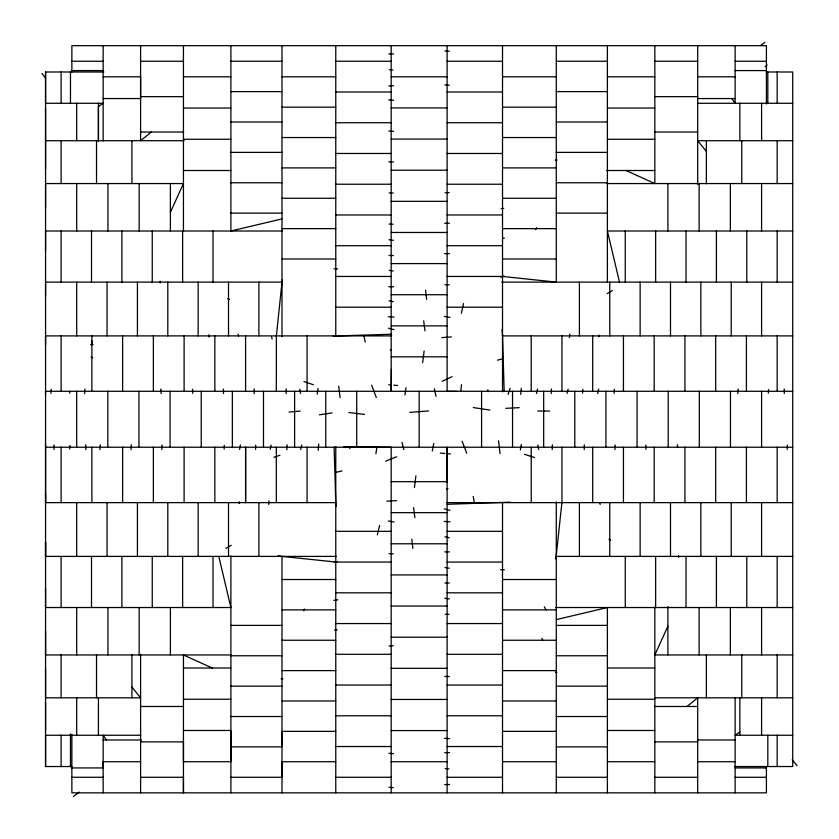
<?xml version="1.0" encoding="UTF-8"?>
<svg xmlns="http://www.w3.org/2000/svg" width="839" height="839" viewBox="0 0 839 839"><rect width="100%" height="100%" fill="white"/><g stroke="black" fill="none" stroke-linecap="round" stroke-linejoin="round"><path stroke-width="1.26" d="M336.009 506.473L335.768 502.634L45.558 502.634L45.558 444.334M45.558 394.183L45.558 391.289L792.729 391.289M45.558 344.525L45.558 335.894L391.719 335.894M45.558 296.314L45.558 282.114L281.998 282.114L282.407 279.555M45.558 250.494L45.558 231.008L282.418 231.008M45.558 207.967L45.558 183.563L183.447 183.563L170.39 212.319M45.558 169.541L45.558 107.937M103.847 71.997L45.558 71.997L45.558 103.281L103.155 103.281L98.425 106.605L98.425 141.592M61.121 697.817L61.121 654.955M61.121 607.52L61.121 556.404M61.121 103.281L61.121 71.997M76.695 654.955L76.695 607.52M76.695 556.404L76.695 502.634M91.503 607.52L91.503 556.404M91.871 502.634L91.871 447.229M91.871 344.525L91.871 340.823M96.527 697.817L96.527 654.955M98.425 735.247L98.425 697.817M98.425 140.711L98.425 103.281M103.155 792.845L103.155 761.718L140.595 761.718M103.155 140.994L103.155 45.673M107.056 556.404L107.056 502.634M107.822 447.229L107.822 391.289M107.927 654.955L107.927 607.52M121.886 607.52L121.886 556.404M122.62 502.634L122.62 447.229M137.428 556.404L137.428 502.634M139.159 654.955L139.159 607.52M152.258 607.52L152.258 556.404M167.79 556.404L167.79 502.634M170.39 654.955L170.39 607.52M182.64 607.52L182.64 556.404M184.108 502.634L184.108 447.229M213.022 607.52L213.022 556.404M228.523 556.404L228.523 502.634M655.647 282.114L655.647 231.008M684.928 391.289L684.928 335.894M615.039 449.568L615.06 444.89M391.383 369.391L391.173 391.289L391.173 45.673M446.778 482.016L447.114 447.229L447.114 792.845M286.12 393.69L286.225 388.887M286.875 449.746L286.99 444.722M584.227 449.652L584.343 444.806M161.864 449.494L162 444.964M255.57 449.347L255.696 445.121M224.149 449.106L224.296 445.352M552.177 449.652L552.377 444.817M131.041 449.662L131.283 444.733M551.233 393.617L551.485 388.96M50.938 393.376L51.2 389.202M268.753 504.438L268.983 500.82M787.129 449.347L787.402 445.11M84.582 393.575L84.896 389.065M569.408 337.718L569.691 334.09M582.528 393.218L582.832 389.359M614.096 393.355L614.421 389.233M318.18 450.375L318.705 444.02M737.796 393.627L738.184 389.013M768.304 393.103L768.597 389.516M69.7 449.012L70.015 445.457M99.862 449.61L100.292 444.796M520.746 394.382L521.355 388.195M281.998 282.114L276.388 335.894L276.335 391.289M555.879 558.963L561.899 502.634M460.758 391.425L461.534 384.661M422.657 362.668L424.135 350.985M414.424 487.543L415.913 475.849M404.964 394.875L405.982 387.702M375.893 453.7L376.952 447.093M239.136 503.484L239.419 501.774M317.163 394.131L318.107 388.447M239.618 449.505L240.405 444.911M520.316 449.998L521.344 444.471M598.826 336.638L599.119 335.139M432.274 451.067L433.815 443.401M270.189 449.316L271.081 445.142M461.345 313.346L463.516 303.508M597.672 393.575L598.679 389.065M300.677 449.484L301.767 444.985M377.33 534.883L379.637 525.403M567.017 393.365L568.139 389.212M536.415 393.522L537.642 389.055M508.056 394.351L509.105 391.331M509.451 390.324L510.143 388.31M72.427 70.581L71.871 71.997L71.871 45.673L766.416 45.673L766.416 103.963M765.86 767.937L766.416 766.531L766.416 792.845L71.871 792.845L71.871 734.555M303.875 610.813L304.63 608.946M667.896 626.198L654.84 654.955L792.729 654.955M535.628 229.676L536.572 227.61M765.147 66.753L767.129 65.054M151.293 132.038L140.595 140.711L140.595 45.673M686.994 706.48L697.691 697.817L697.691 792.845M73.36 796.599L79.296 792.079M760.616 45.495L764.79 42.401M739.862 731.923L735.132 735.247L792.729 735.247M607.111 293.598L612.418 290.588M225.827 548.328L231.218 545.34M442.153 381.294L452.085 376.68M385.646 461.198L396.7 456.752M273.913 457.276L279.974 455.241M500.736 277.08L504.176 276.062M334.226 562.466L337.341 561.606M390.397 350.031L391.582 349.716M446.705 488.938L447.974 488.623M497.464 360.162L502.498 358.935M281.998 218.906L230.893 231.008L230.893 45.673M556.288 619.612L607.394 607.52L607.394 792.845M335.768 472.378L342.018 470.92M502.404 238.465L504.354 238.15M333.849 600.357L337.865 599.738M319.407 414.781L332.087 412.914M501.198 208.628L503.757 208.292M334.499 630.11L337.142 629.764M289.036 412.064L300.194 411.1M409.715 412.379L428.572 410.921M441.817 337.614L451.351 336.921M333.209 336.051L391.173 334.237M386.789 501.219L396.658 500.621M447.114 504.291L510.196 502.162M281.065 678.741L282.932 678.646M505.791 408.331L519.289 407.649M388.814 85.914L393.585 85.714M444.68 752.73L449.484 752.562M389.086 645.925L393.292 645.778M555.324 160.071L557.19 160.008M445.037 192.697L449.18 192.582M388.772 53.979L393.575 53.906M444.743 223.31L449.421 223.237M444.68 784.601L449.547 784.528M444.649 253.64L449.505 253.619M71.871 61.247L103.155 61.247M140.595 61.247L183.447 61.247M230.893 61.247L281.998 61.247M335.768 61.247L391.173 61.247M447.114 61.247L502.519 61.247M556.288 61.247L607.394 61.247M654.84 61.247L697.691 61.247M735.132 61.247L766.416 61.247M71.871 70.581L103.166 70.581M735.132 70.581L766.416 70.581M103.155 76.81L140.595 76.81L140.595 98.551L103.155 98.551M183.447 76.81L230.893 76.81M281.998 76.81L335.768 76.81M391.173 76.81L447.114 76.81M502.519 76.81L556.288 76.81M607.394 76.81L654.84 76.81M697.691 76.81L735.132 76.81M230.893 91.619L281.998 91.619M556.288 91.619L607.394 91.619M335.768 91.986L391.173 91.986M447.114 91.986L502.519 91.986M140.595 96.642L183.447 96.642M654.84 96.642L697.691 96.642M697.691 98.551L735.132 98.551M697.419 103.281L792.729 103.281M281.998 107.172L335.778 107.172M502.519 107.172L556.288 107.172M183.447 108.042L230.893 108.042M391.173 107.937L447.114 107.937M607.394 108.042L654.84 108.042M230.893 122.001L281.998 122.001M556.288 122.001L607.394 122.001M335.768 122.735L391.173 122.735M447.114 122.735L502.519 122.735M140.595 132.038L183.636 132.038M654.84 132.038L697.691 132.038M281.998 137.544L335.778 137.544M502.519 137.544L556.288 137.544M391.173 139.075L447.114 139.075M183.447 139.274L230.893 139.274M607.394 139.274L654.84 139.274M45.558 140.711L184.129 140.711M792.729 140.711L697.691 140.711L706.365 151.408M230.893 152.383L281.998 152.383M556.288 152.383L607.394 152.383M335.768 153.474L391.173 153.474M447.114 153.474L502.519 153.474M281.998 167.905L335.778 167.905M502.519 167.905L556.288 167.905M391.173 170.202L447.114 170.202M183.447 170.506L230.893 170.506M606.429 170.506L654.84 170.506M230.893 182.755L281.998 182.755M556.288 182.755L607.394 182.755M607.142 183.563L792.729 183.563M335.768 184.223L391.173 184.223M447.114 184.223L502.519 184.223M281.998 198.277L335.768 198.277M502.519 198.277L556.288 198.277M391.173 201.339L447.114 201.339M230.893 213.137L281.998 213.137M556.288 213.137L607.394 213.137M335.768 214.962L391.173 214.962M447.114 214.962L502.519 214.962M281.998 228.638L335.768 228.638M502.519 228.638L556.288 228.638M792.729 231.008L607.394 231.008L619.497 282.114M391.173 232.466L447.114 232.466M335.768 245.712L391.173 245.712M447.114 245.712L502.519 245.712M281.998 259.01L335.768 259.01M502.519 259.01L556.288 259.01M391.173 263.603L447.114 263.603M335.768 276.451L391.173 276.451M447.114 276.451L502.519 276.451L556.288 282.114L556.288 45.673M501.827 282.114L792.729 282.114M391.173 294.73L447.114 294.73M335.768 307.2L391.173 307.2M447.114 307.2L502.519 307.2M391.173 325.868L447.114 325.868M502.121 329.486L502.519 335.894L792.729 335.894M90.612 344.525L93.139 344.525M391.173 356.827L447.114 356.827M537.768 411.037L549.576 411.037M45.558 447.229L792.729 447.229M391.173 481.691L447.114 481.691M446.568 502.634L792.729 502.634M391.173 512.66L447.114 512.66M335.768 531.328L391.173 531.328M447.114 531.328L502.519 531.328M391.173 543.787L447.114 543.787M131.922 687.11L140.595 697.817L45.558 697.817L45.558 542.214L45.558 556.404L336.47 556.404M556.288 556.404L792.729 556.404M335.768 562.067L391.173 562.067M447.114 562.067L502.519 562.067M391.173 574.925L447.114 574.925M281.998 579.518L335.768 579.518M502.519 579.518L556.288 579.518M335.768 592.816L391.173 592.816M447.114 592.816L502.519 592.816M391.173 606.052L447.114 606.052M555.869 607.52L792.729 607.52M281.998 609.88L335.768 609.88M502.509 609.88L556.288 609.88M335.768 623.555L391.173 623.555M447.114 623.555L502.519 623.555M230.893 625.38L281.998 625.38M556.288 625.38L607.394 625.391M391.173 637.189L447.114 637.189M281.998 640.251L335.768 640.251M502.509 640.251L556.288 640.251M335.768 654.305L391.173 654.305M447.114 654.305L502.519 654.305M231.145 654.955L45.558 654.955L45.558 630.561M230.893 655.762L281.998 655.762M556.288 655.762L607.394 655.762M183.447 668.012L230.893 668.012M607.394 668.012L654.84 668.012M391.173 668.316L447.114 668.316M281.998 670.613L335.768 670.613M502.509 670.613L556.288 670.613M335.768 685.044L391.173 685.044M447.114 685.044L502.519 685.044M230.893 686.145L281.998 686.145M556.288 686.145L607.394 686.145M655.469 697.817L792.729 697.817M183.447 699.244L230.893 699.244M607.394 699.244L654.84 699.244M391.173 699.453L447.114 699.453M281.998 700.985L335.768 700.985M502.509 700.985L556.288 700.985M140.595 706.48L183.447 706.48M654.651 706.48L697.691 706.48M335.768 715.793L391.173 715.793M447.114 715.793L502.519 715.793M230.893 716.527L281.998 716.527M556.288 716.527L607.394 716.527M183.447 730.486L230.893 730.475L230.893 761.718L183.447 761.718L183.447 654.955L212.204 668.012M607.394 730.475L654.84 730.486M391.173 730.58L447.114 730.58M335.768 731.346L281.998 731.346L281.998 777.281L230.893 777.281M502.509 731.346L556.288 731.346M140.868 735.247L45.558 735.247L45.558 766.531L71.871 766.531L70.466 765.976L70.466 766.531L70.466 733.968M103.155 739.977L141.476 739.977M697.691 739.977L735.132 739.977M654.84 741.886L697.691 741.886M140.595 741.886L183.447 741.886L183.447 792.845L183.447 777.281L140.595 777.281M335.768 746.532L391.173 746.532M447.114 746.532L502.519 746.532M230.893 746.899L281.998 746.899L281.998 556.404L278.16 555.785M556.288 746.899L607.394 746.899M335.768 761.718L281.998 761.718L281.998 792.845M391.173 761.718L447.114 761.718M502.519 761.718L556.288 761.718M607.394 761.718L654.84 761.718M697.691 761.718L735.132 761.718M734.44 766.531L792.729 766.531L792.729 71.997L766.416 71.997L767.821 72.542M71.871 767.937L103.155 767.937L103.155 735.247L106.49 739.977M735.132 767.937L766.416 767.937M71.871 777.281L103.155 777.281M335.768 777.281L391.173 777.281M447.114 777.281L502.519 777.281M556.288 777.281L607.394 777.281M654.84 777.281L697.691 777.281M735.132 777.281L766.416 777.281M457.423 391.394L447.114 391.289L447.114 45.673M343.508 446.768L391.173 447.229L391.173 792.845M444.827 551.863L449.4 551.915M388.719 286.718L393.627 286.791M500.631 569.712L504.344 569.765M444.932 582.958L449.295 583.042M555.512 672.333L556.855 672.364M389.002 255.444L393.344 255.549M333.974 268.795L337.614 268.879M444.796 676.433L449.4 676.549M445.184 614.305L449.054 614.41M388.856 161.843L393.491 161.969M389.254 224.076L393.092 224.212M388.845 131.136L393.554 131.335M389.223 192.855L393.197 193.033M444.974 284.662L449.253 284.861M389.055 553.625L393.281 553.834M388.331 316.743L394.015 317.079M444.23 521.428L450.008 521.764M444.943 50.927L449.295 51.21M444.859 84.896L449.305 85.211M388.992 787.328L393.355 787.643M388.698 99.893L393.68 100.271M388.677 384.765L391.236 384.965M393.785 385.164L397.623 385.468M388.971 753.317L393.449 753.684M444.576 738.278L449.599 738.687M389.348 69.689L392.998 70.004M445.257 768.534L448.959 768.839M440.318 453.081L444.806 453.469M447.051 453.668L450.417 453.962M281.998 556.404L335.768 562.025M348.93 412.526L364.493 414.414M444.817 598.27L449.389 598.92M388.95 239.692L393.397 240.332M473.29 407.576L489.861 410.061M444.303 316.408L449.924 317.373M388.342 520.998L394.005 522.015M445.027 567.468L449.201 568.223M389.118 270.263L393.229 271.028M444.953 536.824L449.274 537.736M389.055 300.761L393.292 301.673M388.457 328.164L393.89 329.675M444.345 508.833L449.893 510.374M524.49 454.298L534.569 457.528M303.896 381.535L313.44 384.776M608.925 539.267L610.603 540.022M626.083 170.506L654.84 183.563L654.84 45.673M227.663 298.632L229.383 299.439M91.105 356.932L92.636 357.75M792.205 759.767L797.05 765.682M41.95 73.423L45.663 78.352M731.797 98.551L735.132 103.281L735.132 45.673M544.343 606.88L546.021 609.88M541.9 638.374L542.728 640.251M462.079 441.188L466.736 453.228M371.646 385.143L376.302 397.508M401.996 442.405L403.832 449.652M271.647 337.026L272.13 338.987M218.79 556.404L230.893 607.52L45.558 607.52L45.558 588.024M434.277 388.761L436.06 396.354M299.754 389.191L300.603 393.46M537.841 444.985L538.711 449.442M238.161 334.058L238.538 335.999M473.206 496.447L474.36 502.634M364.011 335.894L365.154 342.092M208.806 334.751L209.215 337.026M599.791 502.509L600.137 504.501M487.816 389.915L488.067 391.698M413.533 507.605L414.906 517.715M423.685 320.844L424.995 330.881M338.662 386.15L340.131 397.717M349.674 446.83L349.894 448.666M425.541 290.126L426.652 299.345M498.586 440.853L500.044 453.616M411.834 539.11L412.861 548.475M159.945 281.285L160.123 282.942M69.574 391.331L69.773 393.271M160.868 388.96L161.182 393.68M677.398 444.691L677.566 447.197M678.541 555.523L678.646 557.295M192.54 389.244L192.729 393.334M85.725 444.775L85.893 449.631M502.519 335.894L504.166 391.289M334.121 447.229L335.768 502.634M645.82 445.1L645.936 449.368M223.415 389.034L223.52 393.554M54.011 444.943L54.074 449.526M784.234 388.929L784.276 393.648M254.186 388.835L254.217 393.753M777.166 71.997L777.166 103.281M777.166 140.711L777.166 183.563M777.166 231.008L777.166 282.114M777.166 335.894L777.166 391.289M777.166 447.229L777.166 502.634M777.166 556.404L777.166 607.52M777.166 654.955L777.166 697.817M777.166 735.247L777.166 766.531M767.821 71.997L767.821 103.281M767.821 735.247L767.821 766.531M761.592 103.281L761.592 140.711M761.592 183.563L761.592 231.008M761.592 282.114L761.592 335.894M761.592 391.289L761.592 447.229M761.592 502.634L761.592 556.404M761.592 607.52L761.592 654.955M761.592 697.817L761.592 735.247M746.783 231.008L746.783 282.114M746.783 556.404L746.783 607.52M746.416 335.894L746.416 391.289M746.416 447.229L746.416 502.634M741.76 140.711L741.76 183.563M741.76 654.955L741.76 697.817M739.862 103.281L739.862 140.711M739.862 697.817L739.862 735.247M735.132 697.534L735.132 792.845M731.23 282.114L731.23 335.894M731.23 502.634L731.23 556.404M730.465 391.289L730.465 447.229M730.36 183.563L730.36 231.008M730.36 607.52L730.36 654.955M716.401 231.008L716.401 282.114M716.401 556.404L716.401 607.52M715.677 335.894L715.677 391.289M715.677 447.229L715.677 502.634M706.365 140.711L706.365 183.762M706.365 654.955L706.365 697.817M700.859 282.114L700.859 335.894M700.859 502.634L700.859 556.404M699.327 391.289L699.327 447.229M699.128 183.563L699.128 231.008M699.128 607.52L699.128 654.955M697.691 45.673L697.691 184.244M686.029 231.008L686.029 282.114M686.029 556.404L686.029 607.52M684.928 447.229L684.928 502.634M670.497 282.114L670.497 335.894M670.497 502.634L670.497 556.404M668.201 391.289L668.201 447.229M667.896 183.563L667.896 231.008M667.896 606.545L667.896 654.955M655.647 556.404L655.647 607.52M654.84 607.268L654.84 792.845M654.189 335.894L654.189 391.289M654.189 447.229L654.189 502.634M640.136 282.114L640.136 335.894M640.136 502.634L640.136 556.404M637.063 391.289L637.063 447.229M625.265 231.008L625.265 282.114M625.265 556.404L625.265 607.52M623.44 335.894L623.44 391.289M623.44 447.229L623.44 502.634M609.764 282.114L609.764 335.894M609.764 502.634L609.764 556.404M607.394 45.673L607.394 282.544M605.936 391.289L605.936 447.229M592.701 335.894L592.701 391.289M592.701 447.229L592.701 502.634M579.403 282.114L579.403 335.894M579.403 502.634L579.403 556.404M574.799 391.289L574.799 447.229M561.952 335.894L561.952 391.289M561.952 447.229L561.952 502.634M556.288 501.942L556.288 792.845M543.672 391.289L543.672 447.229M531.213 335.894L531.213 391.289M531.213 447.229L531.213 502.634M512.545 391.289L512.545 447.229M502.519 45.673L502.519 391.834M502.519 502.634L502.519 792.845M481.576 391.289L481.576 447.229M419.143 391.289L419.143 447.229M356.711 391.289L356.711 447.229M335.768 45.673L335.768 335.894M335.768 446.694L335.768 792.845M325.752 391.289L325.752 447.229M307.084 335.894L307.084 391.289M307.084 447.229L307.084 502.634M294.615 391.289L294.615 447.229M281.998 45.673L281.998 336.586M276.335 447.229L276.335 502.634M263.488 391.289L263.488 447.229M258.884 282.114L258.884 335.894M258.884 502.634L258.884 556.404M245.596 335.894L245.596 391.289M232.351 391.289L232.351 447.229M230.893 555.984L230.893 792.845M228.523 282.114L228.523 335.894M214.847 335.894L214.847 391.289M214.847 447.229L214.847 502.634M213.022 231.008L213.022 282.114M201.224 391.289L201.224 447.229M198.161 282.114L198.161 335.894M198.161 502.634L198.161 556.404M184.108 335.894L184.108 391.289M183.447 45.673L183.447 231.26M182.64 231.008L182.64 282.114M170.39 183.563L170.39 231.008M170.086 391.289L170.086 447.229M167.79 282.114L167.79 335.894M153.359 335.894L153.359 391.289M153.359 447.229L153.359 502.634M152.258 231.008L152.268 282.114M140.595 654.273L140.595 792.845M139.159 183.563L139.159 231.008M138.959 391.289L138.959 447.229M137.428 282.114L137.428 335.894M131.922 140.711L131.922 183.563M131.922 654.766L131.922 697.817M122.62 335.894L122.62 391.289M121.886 231.008L121.886 282.114M107.927 183.563L107.927 231.008M107.056 282.114L107.056 335.894M96.527 140.711L96.527 183.563M91.871 335.894L91.871 391.289M91.503 231.008L91.503 282.114M76.695 103.281L76.695 140.711M76.695 183.563L76.695 231.008M76.695 282.114L76.695 335.894M76.695 391.289L76.695 447.229M76.695 697.817L76.695 735.247M70.466 71.997L70.466 103.281M61.121 140.711L61.121 183.563M61.121 231.008L61.121 282.114M61.121 335.894L61.121 391.289M61.121 447.229L61.121 502.634M61.121 735.247L61.121 766.531M45.558 71.997L45.558 556.404M45.558 668.977L45.558 766.531M45.558 494.003L45.558 502.634M45.558 702.537L45.558 730.58M245.596 447.229L245.596 502.634L245.596 447.229"/></g></svg>
